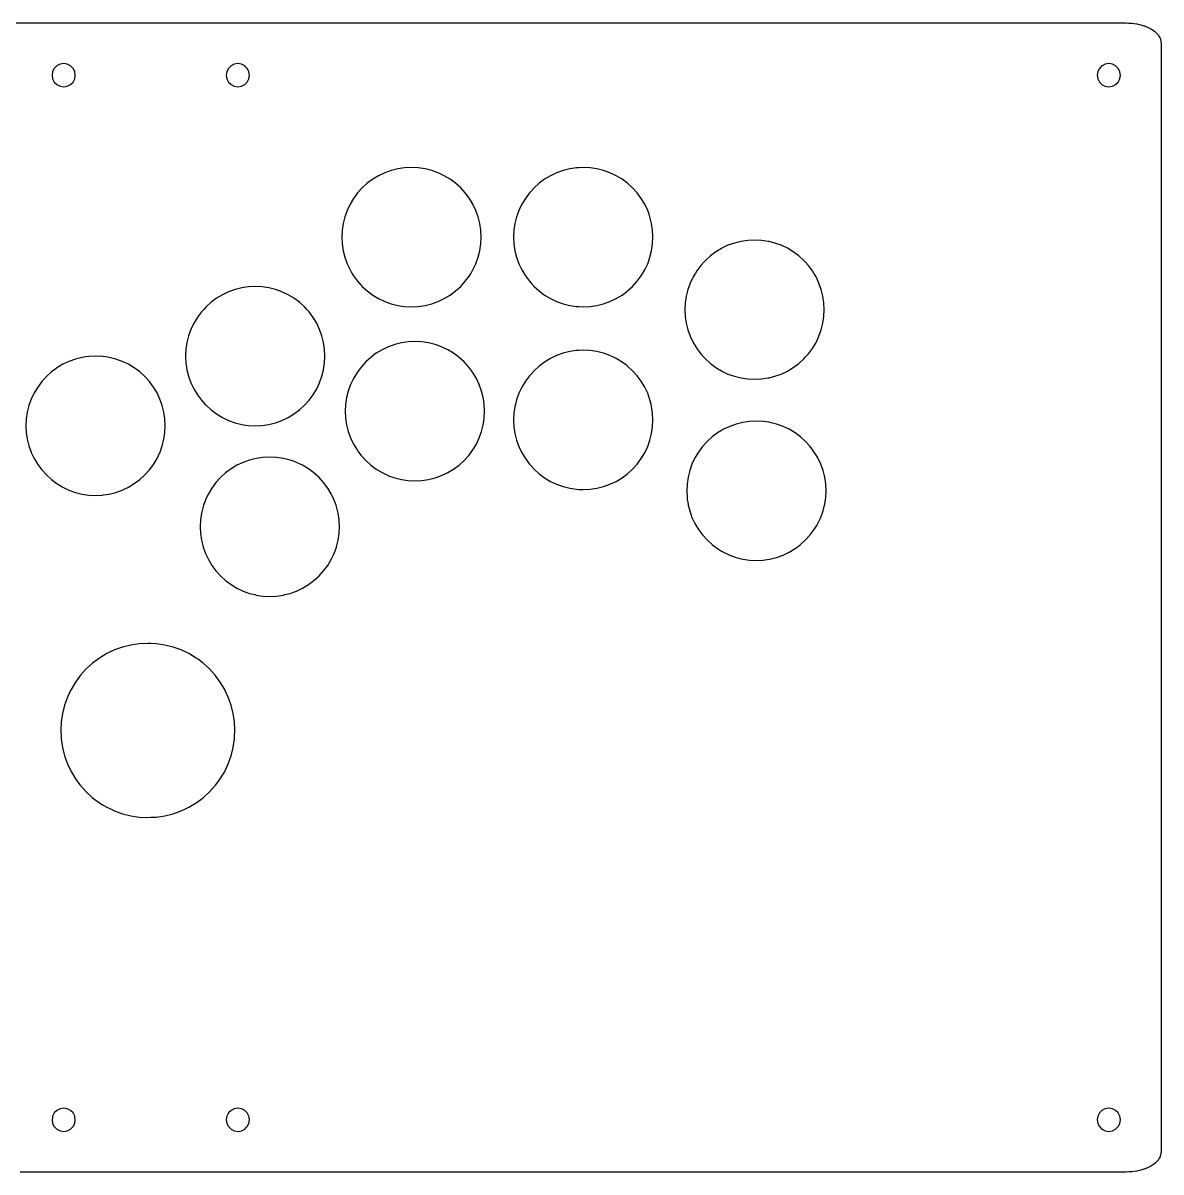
# Model space of a CAD drawing. Extents: x -84 to 264, y 2 to 200.
# Drawn here: x 68.1 to 264.1, y 2.2 to 200.2 of the extents above; entities that cross this region are included whole.
import ezdxf

# ---------------------------------------------------------------- set-up
doc = ezdxf.new("R2010")
doc.units = 0

msp = doc.modelspace()

# ---------------------------------------------------------------- linework, layer by layer
at = {"layer": 'Layer 1'}
for p, q in [((0, 200.202), (131.072, 200.202)), ((131.072, 200.202), (196.608, 200.202)), ((196.608, 200.202), (229.376, 200.202)), ((229.376, 200.202), (245.76, 200.202)), ((245.76, 200.202), (253.952, 200.202)), ((253.952, 200.202), (258.048, 200.202)), ((258.048, 200.202), (258.102, 200.202)), ((258.102, 200.202), (258.56, 200.191)), ((258.56, 200.191), (258.572, 200.191)), ((258.572, 200.191), (259.04, 200.16)), ((259.04, 200.16), (259.072, 200.156)), ((259.072, 200.156), (259.502, 200.108)), ((259.502, 200.108), (259.955, 200.035)), ((259.955, 200.035), (260.096, 200.005)), ((260.096, 200.005), (260.121, 200)), ((260.121, 200), (260.397, 199.942)), ((260.397, 199.942), (260.608, 199.887)), ((260.608, 199.887), (260.825, 199.83)), ((260.825, 199.83), (261.12, 199.736)), ((261.12, 199.736), (261.236, 199.699)), ((261.236, 199.699), (261.627, 199.55)), ((261.627, 199.55), (261.765, 199.488)), ((261.765, 199.488), (261.997, 199.384)), ((261.997, 199.384), (262.144, 199.307)), ((262.144, 199.307), (262.343, 199.202)), ((262.343, 199.202), (262.663, 199.005)), ((262.663, 199.005), (262.703, 198.976)), ((262.703, 198.976), (262.954, 198.795)), ((262.954, 198.795), (263.168, 198.613)), ((263.168, 198.613), (263.216, 198.572)), ((263.216, 198.572), (263.322, 198.464)), ((263.322, 198.464), (263.446, 198.338)), ((263.446, 198.338), (263.643, 198.095)), ((263.643, 198.095), (263.68, 198.038)), ((263.68, 198.038), (263.736, 197.952)), ((263.736, 197.952), (263.806, 197.843)), ((263.806, 197.843), (263.934, 197.585)), ((263.934, 197.585), (263.985, 197.44)), ((263.985, 197.44), (264.026, 197.322)), ((264.026, 197.322), (264.082, 197.056)), ((264.082, 197.056), (264.091, 196.928)), ((264.091, 196.928), (264.1, 196.788)), ((264.1, 196.788), (264.1, 196.416)), ((264.1, 196.416), (264.1, 195.904)), ((264.1, 195.904), (264.1, 194.88)), ((264.1, 194.88), (264.1, 193.856)), ((73.48, 192.377), (73.196, 191.819)), ((73.728, 192.625), (73.48, 192.377)), ((73.923, 192.82), (73.728, 192.625)), ((74.481, 193.104), (73.923, 192.82)), ((75.1, 193.202), (74.481, 193.104)), ((75.719, 193.104), (75.1, 193.202)), ((76.277, 192.82), (75.719, 193.104)), ((76.72, 192.377), (76.277, 192.82)), ((77.004, 191.819), (76.72, 192.377)), ((103.48, 192.377), (103.196, 191.819)), ((103.923, 192.82), (103.48, 192.377)), ((104.481, 193.104), (103.923, 192.82)), ((105.1, 193.202), (104.481, 193.104)), ((105.719, 193.104), (105.1, 193.202)), ((106.277, 192.82), (105.719, 193.104)), ((106.496, 192.601), (106.277, 192.82)), ((106.72, 192.377), (106.496, 192.601)), ((107.004, 191.819), (106.72, 192.377)), ((253.48, 192.377), (253.196, 191.819)), ((253.923, 192.82), (253.48, 192.377)), ((253.952, 192.835), (253.923, 192.82)), ((254.481, 193.104), (253.952, 192.835)), ((255.1, 193.202), (254.481, 193.104)), ((255.719, 193.104), (255.1, 193.202)), ((256.277, 192.82), (255.719, 193.104)), ((256.72, 192.377), (256.277, 192.82)), ((257.004, 191.819), (256.72, 192.377)), ((264.1, 193.856), (264.1, 192.832)), ((264.1, 192.832), (264.1, 191.808)), ((73.1943, 191.808), (73.098, 191.2)), ((73.098, 191.2), (73.196, 190.581)), ((73.196, 191.819), (73.1943, 191.808)), ((73.196, 190.581), (73.48, 190.023)), ((76.72, 190.023), (77.004, 190.581)), ((77.0058, 191.808), (77.004, 191.819)), ((77.004, 190.581), (77.103, 191.2)), ((77.103, 191.2), (77.0058, 191.808)), ((103.194, 191.808), (103.098, 191.2)), ((103.098, 191.2), (103.196, 190.581)), ((103.196, 191.819), (103.194, 191.808)), ((103.196, 190.581), (103.48, 190.023)), ((106.72, 190.023), (107.004, 190.581)), ((107.006, 191.808), (107.004, 191.819)), ((107.004, 190.581), (107.103, 191.2)), ((107.103, 191.2), (107.006, 191.808)), ((253.194, 191.808), (253.098, 191.2)), ((253.098, 191.2), (253.196, 190.581)), ((253.196, 191.819), (253.194, 191.808)), ((253.196, 190.581), (253.48, 190.023)), ((256.72, 190.023), (257.004, 190.581)), ((257.006, 191.808), (257.004, 191.819)), ((257.004, 190.581), (257.103, 191.2)), ((257.103, 191.2), (257.006, 191.808)), ((264.1, 191.808), (264.1, 190.784)), ((264.1, 190.784), (264.1, 189.76)), ((73.48, 190.023), (73.923, 189.58)), ((73.923, 189.58), (74.481, 189.296)), ((74.481, 189.296), (75.1, 189.197)), ((75.1, 189.197), (75.719, 189.296)), ((75.719, 189.296), (76.277, 189.58)), ((76.277, 189.58), (76.72, 190.023)), ((103.48, 190.023), (103.923, 189.58)), ((103.923, 189.58), (104.481, 189.296)), ((104.481, 189.296), (105.1, 189.197)), ((105.1, 189.197), (105.719, 189.296)), ((105.719, 189.296), (106.277, 189.58)), ((106.277, 189.58), (106.72, 190.023)), ((253.48, 190.023), (253.923, 189.58)), ((253.923, 189.58), (253.952, 189.565)), ((253.952, 189.565), (254.481, 189.296)), ((254.481, 189.296), (255.1, 189.197)), ((255.1, 189.197), (255.719, 189.296)), ((255.719, 189.296), (256.277, 189.58)), ((256.277, 189.58), (256.72, 190.023)), ((264.1, 189.76), (264.1, 188.736)), ((264.1, 188.736), (264.1, 187.712)), ((264.1, 187.712), (264.1, 186.688)), ((264.1, 186.688), (264.1, 185.664)), ((264.1, 185.664), (264.1, 184.64)), ((264.1, 184.64), (264.1, 183.616)), ((264.1, 183.616), (264.1, 182.592)), ((264.1, 182.592), (264.1, 181.568)), ((264.1, 181.568), (264.1, 180.544)), ((264.1, 180.544), (264.1, 179.52)), ((264.1, 179.52), (264.1, 178.496)), ((264.1, 178.496), (264.1, 177.472)), ((264.1, 177.472), (264.1, 176.448)), ((264.1, 176.448), (264.1, 175.424)), ((130.409, 174.389), (129.343, 173.885)), ((131.072, 174.626), (130.409, 174.389)), ((131.518, 174.785), (131.072, 174.626)), ((132.66, 175.071), (131.518, 174.785)), ((133.825, 175.244), (132.66, 175.071)), ((135.001, 175.302), (133.825, 175.244)), ((136.177, 175.244), (135.001, 175.302)), ((137.342, 175.071), (136.177, 175.244)), ((138.484, 174.785), (137.342, 175.071)), ((139.264, 174.506), (138.484, 174.785)), ((139.593, 174.389), (139.264, 174.506)), ((140.658, 173.885), (139.593, 174.389)), ((160.009, 174.389), (158.944, 173.885)), ((161.118, 174.785), (160.009, 174.389)), ((162.26, 175.071), (161.118, 174.785)), ((163.425, 175.244), (162.26, 175.071)), ((163.84, 175.264), (163.425, 175.244)), ((164.601, 175.302), (163.84, 175.264)), ((165.777, 175.244), (164.601, 175.302)), ((166.942, 175.071), (165.777, 175.244)), ((168.084, 174.785), (166.942, 175.071)), ((169.194, 174.389), (168.084, 174.785)), ((170.259, 173.885), (169.194, 174.389)), ((264.1, 175.424), (264.1, 174.4)), ((264.1, 174.4), (264.1, 173.376)), ((127.387, 172.578), (126.515, 171.787)), ((128.333, 173.28), (127.387, 172.578)), ((129.343, 173.885), (128.333, 173.28)), ((141.668, 173.28), (140.658, 173.885)), ((142.614, 172.578), (141.668, 173.28)), ((143.486, 171.787), (142.614, 172.578)), ((156.988, 172.578), (156.116, 171.787)), ((157.934, 173.28), (156.988, 172.578)), ((158.944, 173.885), (157.934, 173.28)), ((171.269, 173.28), (170.259, 173.885)), ((172.032, 172.714), (171.269, 173.28)), ((172.215, 172.578), (172.032, 172.714)), ((173.087, 171.787), (172.215, 172.578)), ((264.1, 173.376), (264.1, 172.352)), ((264.1, 172.352), (264.1, 171.328)), ((125.724, 170.915), (125.022, 169.969)), ((126.515, 171.787), (125.724, 170.915)), ((144.277, 170.915), (143.486, 171.787)), ((144.979, 169.969), (144.277, 170.915)), ((155.325, 170.915), (154.623, 169.969)), ((155.648, 171.271), (155.325, 170.915)), ((156.116, 171.787), (155.648, 171.271)), ((173.878, 170.915), (173.087, 171.787)), ((174.58, 169.969), (173.878, 170.915)), ((264.1, 171.328), (264.1, 170.304)), ((264.1, 170.304), (264.1, 169.28)), ((124.417, 168.959), (123.913, 167.894)), ((125.022, 169.969), (124.417, 168.959)), ((145.584, 168.959), (144.979, 169.969)), ((146.088, 167.894), (145.584, 168.959)), ((154.018, 168.959), (153.514, 167.894)), ((154.623, 169.969), (154.018, 168.959)), ((175.185, 168.959), (174.58, 169.969)), ((175.689, 167.894), (175.185, 168.959)), ((264.1, 169.28), (264.1, 168.256)), ((123.517, 166.785), (123.231, 165.643)), ((123.677, 167.232), (123.517, 166.785)), ((123.913, 167.894), (123.677, 167.232)), ((146.324, 167.232), (146.088, 167.894)), ((146.484, 166.785), (146.324, 167.232)), ((146.77, 165.643), (146.484, 166.785)), ((153.118, 166.785), (152.832, 165.643)), ((153.278, 167.232), (153.118, 166.785)), ((153.514, 167.894), (153.278, 167.232)), ((175.925, 167.232), (175.689, 167.894)), ((176.085, 166.785), (175.925, 167.232)), ((176.371, 165.643), (176.085, 166.785)), ((264.1, 168.256), (264.1, 167.232)), ((264.1, 167.232), (264.1, 166.208)), ((123.058, 164.478), (123, 163.302)), ((123.231, 165.643), (123.058, 164.478)), ((146.943, 164.478), (146.77, 165.643)), ((147.001, 163.302), (146.943, 164.478)), ((152.659, 164.478), (152.601, 163.302)), ((152.832, 165.643), (152.659, 164.478)), ((176.544, 164.478), (176.371, 165.643)), ((176.602, 163.302), (176.544, 164.478)), ((264.1, 166.208), (264.1, 165.184)), ((264.1, 165.184), (264.1, 164.16)), ((123, 163.302), (123.058, 162.126)), ((146.943, 162.126), (147.001, 163.302)), ((152.601, 163.302), (152.659, 162.126)), ((176.544, 162.126), (176.602, 163.302)), ((191.761, 162.571), (190.619, 162.285)), ((192.926, 162.744), (191.761, 162.571)), ((194.102, 162.802), (192.926, 162.744)), ((195.278, 162.744), (194.102, 162.802)), ((196.443, 162.571), (195.278, 162.744)), ((196.608, 162.53), (196.443, 162.571)), ((197.585, 162.285), (196.608, 162.53)), ((264.1, 164.16), (264.1, 163.136)), ((264.1, 163.136), (264.1, 162.112)), ((123.058, 162.126), (123.231, 160.961)), ((123.231, 160.961), (123.517, 159.819)), ((146.484, 159.819), (146.77, 160.961)), ((146.77, 160.961), (146.943, 162.126)), ((152.659, 162.126), (152.832, 160.961)), ((152.832, 160.961), (153.118, 159.819)), ((176.085, 159.819), (176.371, 160.961)), ((176.371, 160.961), (176.544, 162.126)), ((187.435, 160.78), (186.489, 160.078)), ((188.416, 161.368), (187.435, 160.78)), ((188.445, 161.385), (188.416, 161.368)), ((189.51, 161.889), (188.445, 161.385)), ((190.619, 162.285), (189.51, 161.889)), ((198.694, 161.889), (197.585, 162.285)), ((199.759, 161.385), (198.694, 161.889)), ((200.769, 160.78), (199.759, 161.385)), ((201.715, 160.078), (200.769, 160.78)), ((264.1, 162.112), (264.1, 161.088)), ((264.1, 161.088), (264.1, 160.064)), ((123.517, 159.819), (123.795, 159.04)), ((123.795, 159.04), (123.913, 158.71)), ((123.913, 158.71), (124.417, 157.645)), ((145.584, 157.645), (146.088, 158.71)), ((146.088, 158.71), (146.206, 159.04)), ((146.206, 159.04), (146.484, 159.819)), ((153.118, 159.819), (153.396, 159.04)), ((153.396, 159.04), (153.514, 158.71)), ((153.514, 158.71), (154.018, 157.645)), ((175.185, 157.645), (175.689, 158.71)), ((175.689, 158.71), (175.807, 159.04)), ((175.807, 159.04), (176.085, 159.819)), ((184.826, 158.415), (184.124, 157.469)), ((185.393, 159.04), (184.826, 158.415)), ((185.617, 159.287), (185.393, 159.04)), ((186.489, 160.078), (185.617, 159.287)), ((202.587, 159.287), (201.715, 160.078)), ((202.811, 159.04), (202.587, 159.287)), ((203.378, 158.415), (202.811, 159.04)), ((204.08, 157.469), (203.378, 158.415)), ((264.1, 160.064), (264.1, 159.04)), ((264.1, 159.04), (264.1, 158.016)), ((124.417, 157.645), (124.743, 157.1)), ((124.743, 157.1), (125.022, 156.635)), ((125.022, 156.635), (125.724, 155.689)), ((144.277, 155.689), (144.979, 156.635)), ((144.979, 156.635), (145.258, 157.1)), ((145.258, 157.1), (145.584, 157.645)), ((154.018, 157.645), (154.344, 157.1)), ((154.344, 157.1), (154.623, 156.635)), ((154.623, 156.635), (155.325, 155.689)), ((173.878, 155.689), (174.58, 156.635)), ((174.58, 156.635), (174.859, 157.1)), ((174.859, 157.1), (175.185, 157.645)), ((183.519, 156.459), (183.015, 155.394)), ((183.903, 157.1), (183.519, 156.459)), ((184.124, 157.469), (183.903, 157.1)), ((204.301, 157.1), (204.08, 157.469)), ((204.685, 156.459), (204.301, 157.1)), ((204.8, 156.216), (204.685, 156.459)), ((264.1, 158.016), (264.1, 157.1)), ((264.1, 157.1), (264.1, 156.992)), ((264.1, 156.992), (264.1, 155.968)), ((105.759, 154.57), (104.617, 154.284)), ((106.496, 154.68), (105.759, 154.57)), ((106.924, 154.744), (106.496, 154.68)), ((108.1, 154.802), (106.924, 154.744)), ((109.276, 154.744), (108.1, 154.802)), ((110.441, 154.57), (109.276, 154.744)), ((111.583, 154.284), (110.441, 154.57)), ((125.724, 155.689), (126.515, 154.817)), ((126.515, 154.817), (127.387, 154.025)), ((142.614, 154.025), (143.486, 154.817)), ((143.486, 154.817), (144.277, 155.689)), ((155.325, 155.689), (155.648, 155.333)), ((155.648, 155.333), (156.116, 154.817)), ((156.116, 154.817), (156.988, 154.025)), ((172.215, 154.025), (173.087, 154.817)), ((173.087, 154.817), (173.878, 155.689)), ((183.015, 155.394), (182.619, 154.284)), ((205.189, 155.394), (204.8, 156.216)), ((205.585, 154.284), (205.189, 155.394)), ((264.1, 155.968), (264.1, 154.944)), ((264.1, 154.944), (264.1, 153.92)), ((101.433, 152.779), (100.487, 152.077)), ((102.443, 153.384), (101.433, 152.779)), ((103.508, 153.888), (102.443, 153.384)), ((104.617, 154.284), (103.508, 153.888)), ((112.692, 153.888), (111.583, 154.284)), ((113.757, 153.384), (112.692, 153.888)), ((114.688, 152.826), (113.757, 153.384)), ((114.767, 152.779), (114.688, 152.826)), ((115.713, 152.077), (114.767, 152.779)), ((127.387, 154.025), (128.333, 153.323)), ((128.333, 153.323), (129.343, 152.718)), ((129.343, 152.718), (130.409, 152.214)), ((139.593, 152.214), (140.658, 152.718)), ((140.658, 152.718), (141.668, 153.323)), ((141.668, 153.323), (142.614, 154.025)), ((156.988, 154.025), (157.934, 153.323)), ((157.934, 153.323), (158.944, 152.718)), ((158.944, 152.718), (160.009, 152.214)), ((169.194, 152.214), (170.259, 152.718)), ((170.259, 152.718), (171.269, 153.323)), ((171.269, 153.323), (172.032, 153.889)), ((172.032, 153.889), (172.215, 154.025)), ((182.333, 153.142), (182.16, 151.977)), ((182.619, 154.284), (182.333, 153.142)), ((205.871, 153.142), (205.585, 154.284)), ((206.044, 151.977), (205.871, 153.142)), ((264.1, 153.92), (264.1, 152.896)), ((264.1, 152.896), (264.1, 151.872)), ((99.2177, 150.848), (98.824, 150.414)), ((99.615, 151.286), (99.2177, 150.848)), ((100.487, 152.077), (99.615, 151.286)), ((116.585, 151.286), (115.713, 152.077)), ((116.982, 150.848), (116.585, 151.286)), ((117.376, 150.414), (116.982, 150.848)), ((130.409, 152.214), (131.072, 151.977)), ((131.072, 151.977), (131.518, 151.818)), ((131.518, 151.818), (132.66, 151.532)), ((132.66, 151.532), (133.825, 151.359)), ((133.825, 151.359), (135.001, 151.301)), ((135.001, 151.301), (136.177, 151.359)), ((136.177, 151.359), (137.342, 151.532)), ((137.342, 151.532), (138.484, 151.818)), ((138.484, 151.818), (139.264, 152.097)), ((139.264, 152.097), (139.593, 152.214)), ((160.009, 152.214), (161.118, 151.818)), ((161.118, 151.818), (162.26, 151.532)), ((162.26, 151.532), (163.425, 151.359)), ((163.425, 151.359), (163.84, 151.339)), ((163.84, 151.339), (164.601, 151.301)), ((164.601, 151.301), (165.777, 151.359)), ((165.777, 151.359), (166.942, 151.532)), ((166.942, 151.532), (168.084, 151.818)), ((168.084, 151.818), (169.194, 152.214)), ((182.104, 150.848), (182.102, 150.801)), ((182.102, 150.801), (182.16, 149.625)), ((182.16, 151.977), (182.104, 150.848)), ((206.1, 150.848), (206.044, 151.977)), ((206.044, 149.625), (206.102, 150.801)), ((206.102, 150.801), (206.1, 150.848)), ((264.1, 151.872), (264.1, 150.848)), ((264.1, 150.848), (264.1, 149.824)), ((98.122, 149.468), (97.517, 148.458)), ((98.304, 149.713), (98.122, 149.468)), ((98.824, 150.414), (98.304, 149.713)), ((118.078, 149.468), (117.376, 150.414)), ((118.683, 148.458), (118.078, 149.468)), ((182.16, 149.625), (182.333, 148.46)), ((205.871, 148.46), (206.044, 149.625)), ((264.1, 149.824), (264.1, 148.8)), ((264.1, 148.8), (264.1, 147.776)), ((97.013, 147.393), (96.617, 146.284)), ((97.517, 148.458), (97.013, 147.393)), ((119.187, 147.393), (118.683, 148.458)), ((119.583, 146.284), (119.187, 147.393)), ((182.333, 148.46), (182.619, 147.318)), ((182.619, 147.318), (183.015, 146.209)), ((205.189, 146.209), (205.585, 147.318)), ((205.585, 147.318), (205.871, 148.46)), ((264.1, 147.776), (264.1, 146.752)), ((264.1, 146.752), (264.1, 145.728)), ((96.331, 145.142), (96.158, 143.977)), ((96.617, 146.284), (96.331, 145.142)), ((119.869, 145.142), (119.583, 146.284)), ((120.042, 143.977), (119.869, 145.142)), ((132.118, 144.784), (131.072, 144.41)), ((133.26, 145.07), (132.118, 144.784)), ((134.425, 145.243), (133.26, 145.07)), ((135.601, 145.301), (134.425, 145.243)), ((136.777, 145.243), (135.601, 145.301)), ((137.942, 145.07), (136.777, 145.243)), ((139.084, 144.784), (137.942, 145.07)), ((139.264, 144.72), (139.084, 144.784)), ((140.193, 144.388), (139.264, 144.72)), ((183.015, 146.209), (183.519, 145.144)), ((183.519, 145.144), (184.124, 144.134)), ((204.08, 144.134), (204.685, 145.144)), ((204.685, 145.144), (204.8, 145.387)), ((204.8, 145.387), (205.189, 146.209)), ((264.1, 145.728), (264.1, 144.704)), ((264.1, 144.704), (264.1, 143.68)), ((78.258, 142.57), (77.116, 142.284)), ((78.8371, 142.656), (78.258, 142.57)), ((79.423, 142.743), (78.8371, 142.656)), ((80.599, 142.801), (79.423, 142.743)), ((81.775, 142.743), (80.599, 142.801)), ((81.92, 142.721), (81.775, 142.743)), ((82.3609, 142.656), (81.92, 142.721)), ((82.94, 142.57), (82.3609, 142.656)), ((84.082, 142.284), (82.94, 142.57)), ((96.158, 143.977), (96.1, 142.801)), ((96.1, 142.801), (96.1072, 142.656)), ((96.1072, 142.656), (96.158, 141.625)), ((120.1, 142.801), (120.042, 143.977)), ((120.042, 141.625), (120.093, 142.656)), ((120.093, 142.656), (120.1, 142.801)), ((127.987, 142.577), (127.115, 141.786)), ((128.093, 142.656), (127.987, 142.577)), ((128.933, 143.279), (128.093, 142.656)), ((129.944, 143.884), (128.933, 143.279)), ((131.009, 144.388), (129.944, 143.884)), ((131.072, 144.41), (131.009, 144.388)), ((141.258, 143.884), (140.193, 144.388)), ((142.268, 143.279), (141.258, 143.884)), ((143.108, 142.656), (142.268, 143.279)), ((143.214, 142.577), (143.108, 142.656)), ((144.086, 141.786), (143.214, 142.577)), ((159.519, 142.656), (158.944, 142.384)), ((160.009, 142.888), (159.519, 142.656)), ((161.118, 143.284), (160.009, 142.888)), ((162.26, 143.57), (161.118, 143.284)), ((163.425, 143.743), (162.26, 143.57)), ((163.84, 143.763), (163.425, 143.743)), ((164.601, 143.801), (163.84, 143.763)), ((165.777, 143.743), (164.601, 143.801)), ((166.942, 143.57), (165.777, 143.743)), ((168.084, 143.284), (166.942, 143.57)), ((169.194, 142.888), (168.084, 143.284)), ((169.684, 142.656), (169.194, 142.888)), ((170.259, 142.384), (169.684, 142.656)), ((184.124, 144.134), (184.826, 143.188)), ((184.826, 143.188), (185.309, 142.656)), ((185.309, 142.656), (185.617, 142.316)), ((202.587, 142.316), (202.895, 142.656)), ((202.895, 142.656), (203.378, 143.188)), ((203.378, 143.188), (204.08, 144.134)), ((264.1, 143.68), (264.1, 142.656)), ((264.1, 142.656), (264.1, 141.632)), ((73.728, 140.628), (72.986, 140.077)), ((73.932, 140.779), (73.728, 140.628)), ((74.942, 141.384), (73.932, 140.779)), ((76.007, 141.888), (74.942, 141.384)), ((77.116, 142.284), (76.007, 141.888)), ((85.191, 141.888), (84.082, 142.284)), ((86.256, 141.384), (85.191, 141.888)), ((87.266, 140.779), (86.256, 141.384)), ((88.212, 140.077), (87.266, 140.779)), ((96.158, 141.625), (96.331, 140.46)), ((119.869, 140.46), (120.042, 141.625)), ((126.324, 140.914), (125.622, 139.968)), ((127.115, 141.786), (126.324, 140.914)), ((144.877, 140.914), (144.086, 141.786)), ((145.579, 139.968), (144.877, 140.914)), ((156.988, 141.077), (156.116, 140.286)), ((157.934, 141.779), (156.988, 141.077)), ((158.944, 142.384), (157.934, 141.779)), ((171.269, 141.779), (170.259, 142.384)), ((172.032, 141.213), (171.269, 141.779)), ((172.215, 141.077), (172.032, 141.213)), ((173.087, 140.286), (172.215, 141.077)), ((185.617, 142.316), (186.489, 141.525)), ((186.489, 141.525), (187.435, 140.823)), ((187.435, 140.823), (188.416, 140.235)), ((199.759, 140.218), (200.769, 140.823)), ((200.769, 140.823), (201.715, 141.525)), ((201.715, 141.525), (202.587, 142.316)), ((264.1, 141.632), (264.1, 140.608)), ((264.1, 140.608), (264.1, 139.584)), ((72.114, 139.286), (71.323, 138.414)), ((72.986, 140.077), (72.114, 139.286)), ((89.084, 139.286), (88.212, 140.077)), ((89.876, 138.414), (89.084, 139.286)), ((96.331, 140.46), (96.617, 139.318)), ((96.617, 139.318), (97.013, 138.209)), ((119.187, 138.209), (119.583, 139.318)), ((119.583, 139.318), (119.869, 140.46)), ((125.017, 138.958), (124.513, 137.893)), ((125.622, 139.968), (125.017, 138.958)), ((146.184, 138.958), (145.579, 139.968)), ((146.688, 137.893), (146.184, 138.958)), ((155.325, 139.414), (154.623, 138.468)), ((155.648, 139.77), (155.325, 139.414)), ((156.116, 140.286), (155.648, 139.77)), ((173.878, 139.414), (173.087, 140.286)), ((174.58, 138.468), (173.878, 139.414)), ((188.416, 140.235), (188.445, 140.218)), ((188.445, 140.218), (189.51, 139.714)), ((189.51, 139.714), (190.619, 139.318)), ((190.619, 139.318), (191.761, 139.032)), ((191.761, 139.032), (192.926, 138.859)), ((192.926, 138.859), (194.102, 138.801)), ((194.102, 138.801), (195.278, 138.859)), ((195.278, 138.859), (196.443, 139.032)), ((196.443, 139.032), (196.608, 139.073)), ((196.608, 139.073), (197.585, 139.318)), ((197.585, 139.318), (198.694, 139.714)), ((198.694, 139.714), (199.759, 140.218)), ((264.1, 139.584), (264.1, 138.56)), ((70.621, 137.468), (70.016, 136.458)), ((71.323, 138.414), (70.621, 137.468)), ((90.112, 138.096), (89.876, 138.414)), ((90.578, 137.468), (90.112, 138.096)), ((91.183, 136.458), (90.578, 137.468)), ((97.013, 138.209), (97.517, 137.144)), ((97.517, 137.144), (98.122, 136.134)), ((118.078, 136.134), (118.683, 137.144)), ((118.683, 137.144), (119.187, 138.209)), ((124.117, 136.784), (123.831, 135.642)), ((124.513, 137.893), (124.117, 136.784)), ((147.084, 136.784), (146.688, 137.893)), ((147.37, 135.642), (147.084, 136.784)), ((154.018, 137.458), (153.514, 136.393)), ((154.623, 138.468), (154.018, 137.458)), ((175.185, 137.458), (174.58, 138.468)), ((175.689, 136.393), (175.185, 137.458)), ((264.1, 138.56), (264.1, 137.536)), ((264.1, 137.536), (264.1, 136.512)), ((69.512, 135.393), (69.1803, 134.464)), ((70.016, 136.458), (69.512, 135.393)), ((91.687, 135.393), (91.183, 136.458)), ((92.0187, 134.464), (91.687, 135.393)), ((98.122, 136.134), (98.304, 135.889)), ((98.304, 135.889), (98.824, 135.188)), ((98.824, 135.188), (99.4808, 134.464)), ((116.719, 134.464), (117.376, 135.188)), ((117.376, 135.188), (118.078, 136.134)), ((123.831, 135.642), (123.658, 134.477)), ((147.456, 135.063), (147.37, 135.642)), ((147.543, 134.477), (147.456, 135.063)), ((153.118, 135.284), (152.913, 134.464)), ((153.514, 136.393), (153.118, 135.284)), ((176.085, 135.284), (175.689, 136.393)), ((176.29, 134.464), (176.085, 135.284)), ((264.1, 136.512), (264.1, 135.488)), ((264.1, 135.488), (264.1, 134.464)), ((68.83, 133.142), (68.657, 131.977)), ((69.116, 134.284), (68.83, 133.142)), ((69.1803, 134.464), (69.116, 134.284)), ((92.083, 134.284), (92.0187, 134.464)), ((92.369, 133.142), (92.083, 134.284)), ((92.542, 131.977), (92.369, 133.142)), ((99.4808, 134.464), (99.615, 134.316)), ((99.615, 134.316), (100.487, 133.525)), ((100.487, 133.525), (101.433, 132.823)), ((101.433, 132.823), (102.443, 132.218)), ((113.757, 132.218), (114.688, 132.776)), ((114.688, 132.776), (114.767, 132.823)), ((114.767, 132.823), (115.713, 133.525)), ((115.713, 133.525), (116.585, 134.316)), ((116.585, 134.316), (116.719, 134.464)), ((123.657, 134.464), (123.6, 133.301)), ((123.6, 133.301), (123.658, 132.125)), ((123.658, 134.477), (123.657, 134.464)), ((147.544, 134.464), (147.543, 134.477)), ((147.543, 132.125), (147.601, 133.301)), ((147.601, 133.301), (147.544, 134.464)), ((152.659, 132.977), (152.601, 131.801)), ((152.832, 134.142), (152.659, 132.977)), ((152.913, 134.464), (152.832, 134.142)), ((176.371, 134.142), (176.29, 134.464)), ((176.544, 132.977), (176.371, 134.142)), ((176.602, 131.801), (176.544, 132.977)), ((264.1, 134.464), (264.1, 133.44)), ((264.1, 133.44), (264.1, 132.416)), ((68.657, 131.977), (68.599, 130.8)), ((68.599, 130.8), (68.657, 129.624)), ((92.6, 130.8), (92.542, 131.977)), ((92.542, 129.624), (92.6, 130.8)), ((102.443, 132.218), (103.508, 131.714)), ((103.508, 131.714), (104.617, 131.318)), ((104.617, 131.318), (105.759, 131.031)), ((105.759, 131.031), (106.496, 130.922)), ((106.496, 130.922), (106.924, 130.858)), ((106.924, 130.858), (108.1, 130.8)), ((108.1, 130.8), (109.276, 130.858)), ((109.276, 130.858), (110.441, 131.031)), ((110.441, 131.031), (111.583, 131.318)), ((111.583, 131.318), (112.692, 131.714)), ((112.692, 131.714), (113.757, 132.218)), ((123.658, 132.125), (123.831, 130.959)), ((123.831, 130.959), (124.117, 129.817)), ((147.084, 129.817), (147.37, 130.959)), ((147.37, 130.959), (147.456, 131.539)), ((147.456, 131.539), (147.543, 132.125)), ((152.601, 131.801), (152.659, 130.624)), ((176.544, 130.624), (176.602, 131.801)), ((189.81, 130.687), (188.745, 130.183)), ((190.919, 131.083), (189.81, 130.687)), ((192.061, 131.37), (190.919, 131.083)), ((193.226, 131.543), (192.061, 131.37)), ((194.402, 131.601), (193.226, 131.543)), ((195.578, 131.543), (194.402, 131.601)), ((196.608, 131.39), (195.578, 131.543)), ((196.743, 131.37), (196.608, 131.39)), ((197.885, 131.083), (196.743, 131.37)), ((198.994, 130.687), (197.885, 131.083)), ((200.059, 130.183), (198.994, 130.687)), ((264.1, 132.416), (264.1, 131.392)), ((264.1, 131.392), (264.1, 130.368)), ((68.657, 129.624), (68.83, 128.459)), ((92.369, 128.459), (92.542, 129.624)), ((124.117, 129.817), (124.513, 128.708)), ((124.513, 128.708), (125.017, 127.643)), ((146.184, 127.643), (146.688, 128.708)), ((146.688, 128.708), (147.084, 129.817)), ((152.659, 130.624), (152.832, 129.459)), ((152.832, 129.459), (153.118, 128.317)), ((176.085, 128.317), (176.371, 129.459)), ((176.371, 129.459), (176.544, 130.624)), ((186.789, 128.876), (185.917, 128.085)), ((187.735, 129.578), (186.789, 128.876)), ((188.416, 129.986), (187.735, 129.578)), ((188.745, 130.183), (188.416, 129.986)), ((201.069, 129.578), (200.059, 130.183)), ((202.015, 128.876), (201.069, 129.578)), ((202.887, 128.085), (202.015, 128.876)), ((264.1, 130.368), (264.1, 129.344)), ((264.1, 129.344), (264.1, 128.32)), ((68.83, 128.459), (69.116, 127.317)), ((69.116, 127.317), (69.4891, 126.272)), ((91.7099, 126.272), (92.083, 127.317)), ((92.083, 127.317), (92.369, 128.459)), ((125.017, 127.643), (125.622, 126.633)), ((145.579, 126.633), (146.184, 127.643)), ((153.118, 128.317), (153.514, 127.208)), ((153.514, 127.208), (153.957, 126.272)), ((175.246, 126.272), (175.689, 127.208)), ((175.689, 127.208), (176.085, 128.317)), ((185.126, 127.213), (184.428, 126.272)), ((185.917, 128.085), (185.126, 127.213)), ((203.678, 127.213), (202.887, 128.085)), ((204.376, 126.272), (203.678, 127.213)), ((264.1, 128.32), (264.1, 127.296)), ((264.1, 127.296), (264.1, 126.272)), ((69.4891, 126.272), (69.512, 126.208)), ((69.512, 126.208), (70.016, 125.143)), ((70.016, 125.143), (70.621, 124.133)), ((90.578, 124.133), (91.183, 125.143)), ((91.183, 125.143), (91.687, 126.208)), ((91.687, 126.208), (91.7099, 126.272)), ((107.117, 124.883), (106.496, 124.661)), ((108.259, 125.169), (107.117, 124.883)), ((109.424, 125.342), (108.259, 125.169)), ((110.6, 125.4), (109.424, 125.342)), ((111.776, 125.342), (110.6, 125.4)), ((112.941, 125.169), (111.776, 125.342)), ((114.083, 124.883), (112.941, 125.169)), ((114.688, 124.667), (114.083, 124.883)), ((125.622, 126.633), (125.89, 126.272)), ((125.89, 126.272), (126.324, 125.687)), ((126.324, 125.687), (127.115, 124.815)), ((127.115, 124.815), (127.987, 124.024)), ((143.214, 124.024), (144.086, 124.815)), ((144.086, 124.815), (144.877, 125.687)), ((144.877, 125.687), (145.311, 126.272)), ((145.311, 126.272), (145.579, 126.633)), ((153.957, 126.272), (154.018, 126.143)), ((154.018, 126.143), (154.623, 125.133)), ((154.623, 125.133), (155.325, 124.187)), ((173.878, 124.187), (174.58, 125.133)), ((174.58, 125.133), (175.185, 126.143)), ((175.185, 126.143), (175.246, 126.272)), ((183.819, 125.257), (183.315, 124.192)), ((184.424, 126.267), (183.819, 125.257)), ((184.428, 126.272), (184.424, 126.267)), ((204.38, 126.267), (204.376, 126.272)), ((204.8, 125.566), (204.38, 126.267)), ((204.985, 125.257), (204.8, 125.566)), ((205.489, 124.192), (204.985, 125.257)), ((264.1, 126.272), (264.1, 125.248)), ((264.1, 125.248), (264.1, 124.224)), ((70.621, 124.133), (71.323, 123.187)), ((71.323, 123.187), (72.114, 122.315)), ((89.084, 122.315), (89.876, 123.187)), ((89.876, 123.187), (90.112, 123.505)), ((90.112, 123.505), (90.578, 124.133)), ((103.933, 123.378), (102.987, 122.676)), ((104.943, 123.983), (103.933, 123.378)), ((106.008, 124.487), (104.943, 123.983)), ((106.496, 124.661), (106.008, 124.487)), ((115.192, 124.487), (114.688, 124.667)), ((116.257, 123.983), (115.192, 124.487)), ((117.267, 123.378), (116.257, 123.983)), ((118.213, 122.676), (117.267, 123.378)), ((127.987, 124.024), (128.933, 123.322)), ((128.933, 123.322), (129.944, 122.717)), ((141.258, 122.717), (142.268, 123.322)), ((142.268, 123.322), (143.214, 124.024)), ((155.325, 124.187), (155.648, 123.831)), ((155.648, 123.831), (156.116, 123.315)), ((156.116, 123.315), (156.988, 122.524)), ((172.215, 122.524), (173.087, 123.315)), ((173.087, 123.315), (173.878, 124.187)), ((182.919, 123.083), (182.633, 121.941)), ((183.315, 124.192), (182.919, 123.083)), ((205.885, 123.083), (205.489, 124.192)), ((206.171, 121.941), (205.885, 123.083)), ((264.1, 124.224), (264.1, 123.2)), ((264.1, 123.2), (264.1, 122.176)), ((72.114, 122.315), (72.986, 121.524)), ((72.986, 121.524), (73.728, 120.973)), ((73.728, 120.973), (73.932, 120.822)), ((73.932, 120.822), (74.942, 120.217)), ((86.256, 120.217), (87.266, 120.822)), ((87.266, 120.822), (88.212, 121.524)), ((88.212, 121.524), (89.084, 122.315)), ((101.324, 121.013), (100.622, 120.067)), ((102.115, 121.885), (101.324, 121.013)), ((102.987, 122.676), (102.115, 121.885)), ((119.085, 121.885), (118.213, 122.676)), ((119.876, 121.013), (119.085, 121.885)), ((120.578, 120.067), (119.876, 121.013)), ((129.944, 122.717), (131.009, 122.213)), ((131.009, 122.213), (131.072, 122.191)), ((131.072, 122.191), (132.118, 121.817)), ((132.118, 121.817), (133.26, 121.531)), ((133.26, 121.531), (134.425, 121.358)), ((134.425, 121.358), (135.601, 121.3)), ((135.601, 121.3), (136.777, 121.358)), ((136.777, 121.358), (137.942, 121.531)), ((137.942, 121.531), (139.084, 121.817)), ((139.084, 121.817), (139.264, 121.881)), ((139.264, 121.881), (140.193, 122.213)), ((140.193, 122.213), (141.258, 122.717)), ((156.988, 122.524), (157.934, 121.822)), ((157.934, 121.822), (158.944, 121.217)), ((158.944, 121.217), (160.009, 120.713)), ((169.194, 120.713), (170.259, 121.217)), ((170.259, 121.217), (171.269, 121.822)), ((171.269, 121.822), (172.032, 122.388)), ((172.032, 122.388), (172.215, 122.524)), ((182.633, 121.941), (182.46, 120.776)), ((206.344, 120.776), (206.171, 121.941)), ((264.1, 122.176), (264.1, 121.152)), ((264.1, 121.152), (264.1, 120.128)), ((74.942, 120.217), (76.007, 119.713)), ((76.007, 119.713), (77.116, 119.317)), ((77.116, 119.317), (78.258, 119.031)), ((78.258, 119.031), (79.423, 118.858)), ((79.423, 118.858), (80.599, 118.8)), ((80.599, 118.8), (81.775, 118.858)), ((81.775, 118.858), (81.92, 118.88)), ((81.92, 118.88), (82.94, 119.031)), ((82.94, 119.031), (84.082, 119.317)), ((84.082, 119.317), (85.191, 119.713)), ((85.191, 119.713), (86.256, 120.217)), ((100.017, 119.057), (99.5546, 118.08)), ((100.622, 120.067), (100.017, 119.057)), ((121.183, 119.057), (120.578, 120.067)), ((121.645, 118.08), (121.183, 119.057)), ((160.009, 120.713), (161.118, 120.317)), ((161.118, 120.317), (162.26, 120.031)), ((162.26, 120.031), (163.425, 119.858)), ((163.425, 119.858), (163.84, 119.838)), ((163.84, 119.838), (164.601, 119.8)), ((164.601, 119.8), (165.777, 119.858)), ((165.777, 119.858), (166.942, 120.031)), ((166.942, 120.031), (168.084, 120.317)), ((168.084, 120.317), (169.194, 120.713)), ((182.46, 120.776), (182.402, 119.6)), ((182.402, 119.6), (182.46, 118.424)), ((206.402, 119.6), (206.344, 120.776)), ((206.344, 118.424), (206.402, 119.6)), ((264.1, 120.128), (264.1, 119.104)), ((264.1, 119.104), (264.1, 118.08)), ((99.117, 116.883), (98.831, 115.741)), ((99.1945, 117.1), (99.117, 116.883)), ((99.513, 117.992), (99.1945, 117.1)), ((99.5546, 118.08), (99.513, 117.992)), ((121.687, 117.992), (121.645, 118.08)), ((122.006, 117.1), (121.687, 117.992)), ((122.083, 116.883), (122.006, 117.1)), ((122.369, 115.741), (122.083, 116.883)), ((182.46, 118.424), (182.511, 118.08)), ((182.511, 118.08), (182.633, 117.259)), ((182.633, 117.259), (182.673, 117.1)), ((182.673, 117.1), (182.919, 116.117)), ((205.885, 116.117), (206.131, 117.1)), ((206.131, 117.1), (206.171, 117.259)), ((206.171, 117.259), (206.293, 118.08)), ((206.293, 118.08), (206.344, 118.424)), ((264.1, 118.08), (264.1, 117.1)), ((264.1, 117.1), (264.1, 117.056)), ((264.1, 117.056), (264.1, 116.032)), ((98.831, 115.741), (98.658, 114.576)), ((122.542, 114.576), (122.369, 115.741)), ((182.919, 116.117), (183.315, 115.008)), ((183.315, 115.008), (183.819, 113.943)), ((204.985, 113.943), (205.489, 115.008)), ((205.489, 115.008), (205.885, 116.117)), ((264.1, 116.032), (264.1, 115.008)), ((264.1, 115.008), (264.1, 113.984)), ((98.658, 114.576), (98.6, 113.4)), ((98.6, 113.4), (98.658, 112.224)), ((122.6, 113.4), (122.542, 114.576)), ((122.542, 112.224), (122.6, 113.4)), ((183.819, 113.943), (184.424, 112.933)), ((184.424, 112.933), (185.126, 111.987)), ((203.678, 111.987), (204.38, 112.933)), ((204.38, 112.933), (204.8, 113.634)), ((204.8, 113.634), (204.985, 113.943)), ((264.1, 113.984), (264.1, 112.96)), ((264.1, 112.96), (264.1, 111.936)), ((98.658, 112.224), (98.831, 111.059)), ((98.831, 111.059), (99.117, 109.917)), ((122.083, 109.917), (122.369, 111.059)), ((122.369, 111.059), (122.542, 112.224)), ((185.126, 111.987), (185.917, 111.115)), ((185.917, 111.115), (186.789, 110.324)), ((202.015, 110.324), (202.887, 111.115)), ((202.887, 111.115), (203.678, 111.987)), ((264.1, 111.936), (264.1, 110.912)), ((264.1, 110.912), (264.1, 109.888)), ((99.117, 109.917), (99.1274, 109.888)), ((99.1274, 109.888), (99.513, 108.808)), ((121.687, 108.808), (122.073, 109.888)), ((122.073, 109.888), (122.083, 109.917)), ((186.789, 110.324), (187.377, 109.888)), ((187.377, 109.888), (187.735, 109.622)), ((187.735, 109.622), (188.416, 109.214)), ((188.416, 109.214), (188.745, 109.017)), ((188.745, 109.017), (189.81, 108.513)), ((198.994, 108.513), (200.059, 109.017)), ((200.059, 109.017), (201.069, 109.622)), ((201.069, 109.622), (201.427, 109.888)), ((201.427, 109.888), (202.015, 110.324)), ((264.1, 109.888), (264.1, 108.864)), ((99.513, 108.808), (100.017, 107.743)), ((100.017, 107.743), (100.622, 106.732)), ((120.578, 106.732), (121.183, 107.743)), ((121.183, 107.743), (121.687, 108.808)), ((189.81, 108.513), (190.919, 108.117)), ((190.919, 108.117), (192.061, 107.831)), ((192.061, 107.831), (193.226, 107.658)), ((193.226, 107.658), (194.402, 107.599)), ((194.402, 107.599), (195.578, 107.658)), ((195.578, 107.658), (196.608, 107.811)), ((196.608, 107.811), (196.743, 107.831)), ((196.743, 107.831), (197.885, 108.117)), ((197.885, 108.117), (198.994, 108.513)), ((264.1, 108.864), (264.1, 107.84)), ((264.1, 107.84), (264.1, 106.816)), ((100.622, 106.732), (101.324, 105.786)), ((101.324, 105.786), (102.115, 104.914)), ((119.085, 104.914), (119.876, 105.786)), ((119.876, 105.786), (120.578, 106.732)), ((264.1, 106.816), (264.1, 105.792)), ((264.1, 105.792), (264.1, 104.768)), ((102.115, 104.914), (102.987, 104.123)), ((102.987, 104.123), (103.933, 103.421)), ((103.933, 103.421), (104.943, 102.816)), ((116.257, 102.816), (117.267, 103.421)), ((117.267, 103.421), (118.213, 104.123)), ((118.213, 104.123), (119.085, 104.914)), ((264.1, 104.768), (264.1, 103.744)), ((264.1, 103.744), (264.1, 102.72)), ((104.943, 102.816), (106.008, 102.312)), ((106.008, 102.312), (106.496, 102.138)), ((106.496, 102.138), (107.117, 101.916)), ((107.117, 101.916), (107.995, 101.696)), ((107.995, 101.696), (108.259, 101.63)), ((108.259, 101.63), (109.424, 101.457)), ((109.424, 101.457), (110.6, 101.399)), ((110.6, 101.399), (111.776, 101.457)), ((111.776, 101.457), (112.941, 101.63)), ((112.941, 101.63), (113.205, 101.696)), ((113.205, 101.696), (114.083, 101.916)), ((114.083, 101.916), (114.688, 102.132)), ((114.688, 102.132), (115.192, 102.312)), ((115.192, 102.312), (116.257, 102.816)), ((264.1, 102.72), (264.1, 101.696)), ((264.1, 101.696), (264.1, 100.672)), ((264.1, 100.672), (264.1, 99.648)), ((264.1, 99.648), (264.1, 98.624)), ((264.1, 98.624), (264.1, 97.6)), ((264.1, 97.6), (264.1, 96.576)), ((264.1, 96.576), (264.1, 95.552)), ((264.1, 95.552), (264.1, 94.528)), ((88.129, 93.227), (86.673, 93.011)), ((89.6, 93.299), (88.129, 93.227)), ((90.112, 93.2739), (89.6, 93.299)), ((91.07, 93.227), (90.112, 93.2739)), ((92.526, 93.011), (91.07, 93.227)), ((264.1, 94.528), (264.1, 93.504)), ((264.1, 93.504), (264.1, 92.48)), ((81.92, 91.1636), (81.265, 90.771)), ((82.528, 91.528), (81.92, 91.1636)), ((83.859, 92.157), (82.528, 91.528)), ((85.245, 92.653), (83.859, 92.157)), ((86.673, 93.011), (85.245, 92.653)), ((93.954, 92.653), (92.526, 93.011)), ((95.34, 92.157), (93.954, 92.653)), ((96.671, 91.528), (95.34, 92.157)), ((97.934, 90.771), (96.671, 91.528)), ((264.1, 92.48), (264.1, 91.456)), ((264.1, 91.456), (264.1, 90.432)), ((79.5463, 89.408), (78.992, 88.906)), ((80.083, 89.894), (79.5463, 89.408)), ((81.265, 90.771), (80.083, 89.894)), ((98.304, 90.4965), (97.934, 90.771)), ((99.116, 89.894), (98.304, 90.4965)), ((99.6527, 89.408), (99.116, 89.894)), ((100.207, 88.906), (99.6527, 89.408)), ((264.1, 90.432), (264.1, 89.408)), ((264.1, 89.408), (264.1, 88.384)), ((78.004, 87.815), (77.127, 86.633)), ((78.992, 88.906), (78.004, 87.815)), ((101.195, 87.815), (100.207, 88.906)), ((102.072, 86.633), (101.195, 87.815)), ((264.1, 88.384), (264.1, 87.36)), ((264.1, 87.36), (264.1, 86.336)), ((76.3426, 85.312), (75.741, 84.039)), ((76.37, 85.37), (76.3426, 85.312)), ((77.127, 86.633), (76.37, 85.37)), ((102.829, 85.37), (102.072, 86.633)), ((102.856, 85.312), (102.829, 85.37)), ((103.458, 84.039), (102.856, 85.312)), ((264.1, 86.336), (264.1, 85.312)), ((264.1, 85.312), (264.1, 84.288)), ((75.741, 84.039), (75.245, 82.652)), ((103.954, 82.652), (103.458, 84.039)), ((264.1, 84.288), (264.1, 83.264)), ((264.1, 83.264), (264.1, 82.24)), ((74.887, 81.224), (74.671, 79.768)), ((75.245, 82.652), (74.887, 81.224)), ((104.312, 81.224), (103.954, 82.652)), ((104.528, 79.768), (104.312, 81.224)), ((264.1, 82.24), (264.1, 81.216)), ((264.1, 81.216), (264.1, 80.192)), ((74.671, 79.768), (74.599, 78.298)), ((104.6, 78.298), (104.528, 79.768)), ((264.1, 80.192), (264.1, 79.168)), ((74.599, 78.298), (74.6567, 77.12)), ((104.542, 77.12), (104.6, 78.298)), ((264.1, 79.168), (264.1, 78.144)), ((264.1, 78.144), (264.1, 77.12)), ((74.6567, 77.12), (74.671, 76.828)), ((74.671, 76.828), (74.887, 75.372)), ((74.887, 75.372), (75.245, 73.944)), ((103.954, 73.944), (104.312, 75.372)), ((104.312, 75.372), (104.528, 76.828)), ((104.528, 76.828), (104.542, 77.12)), ((264.1, 77.12), (264.1, 76.096)), ((264.1, 76.096), (264.1, 75.072)), ((75.245, 73.944), (75.741, 72.558)), ((103.625, 73.024), (103.954, 73.944)), ((264.1, 75.072), (264.1, 74.048)), ((264.1, 74.048), (264.1, 73.024)), ((75.741, 72.558), (76.37, 71.227)), ((102.829, 71.227), (103.458, 72.558)), ((103.458, 72.558), (103.625, 73.024)), ((264.1, 73.024), (264.1, 72)), ((264.1, 72), (264.1, 70.976)), ((76.37, 71.227), (77.127, 69.964)), ((77.127, 69.964), (77.8957, 68.928)), ((101.303, 68.928), (102.072, 69.964)), ((102.072, 69.964), (102.829, 71.227)), ((264.1, 70.976), (264.1, 69.952)), ((264.1, 69.952), (264.1, 68.928)), ((77.8957, 68.928), (78.004, 68.782)), ((78.004, 68.782), (78.992, 67.691)), ((78.992, 67.691), (80.083, 66.703)), ((99.116, 66.703), (100.207, 67.691)), ((100.207, 67.691), (101.195, 68.782)), ((101.195, 68.782), (101.303, 68.928)), ((264.1, 68.928), (264.1, 67.904)), ((264.1, 67.904), (264.1, 66.88)), ((80.083, 66.703), (81.265, 65.826)), ((81.265, 65.826), (81.92, 65.4334)), ((81.92, 65.4334), (82.528, 65.069)), ((96.671, 65.069), (97.934, 65.826)), ((97.934, 65.826), (98.304, 66.1005)), ((98.304, 66.1005), (99.116, 66.703)), ((264.1, 66.88), (264.1, 65.856)), ((264.1, 65.856), (264.1, 64.832)), ((82.528, 65.069), (83.0295, 64.832)), ((83.0295, 64.832), (83.859, 64.44)), ((83.859, 64.44), (85.245, 63.944)), ((85.245, 63.944), (86.673, 63.586)), ((86.673, 63.586), (88.129, 63.37)), ((88.129, 63.37), (89.6, 63.298)), ((90.112, 63.3231), (91.07, 63.37)), ((91.07, 63.37), (92.526, 63.586)), ((92.526, 63.586), (93.954, 63.944)), ((93.954, 63.944), (95.34, 64.44)), ((95.34, 64.44), (96.1695, 64.832)), ((96.1695, 64.832), (96.671, 65.069)), ((264.1, 64.832), (264.1, 63.808)), ((264.1, 63.808), (264.1, 62.784)), ((89.6, 63.298), (90.112, 63.3231)), ((264.1, 62.784), (264.1, 61.76)), ((264.1, 61.76), (264.1, 60.736)), ((264.1, 60.736), (264.1, 59.712)), ((264.1, 59.712), (264.1, 58.688)), ((264.1, 58.688), (264.1, 57.664)), ((264.1, 57.664), (264.1, 56.64)), ((264.1, 56.64), (264.1, 55.616)), ((264.1, 55.616), (264.1, 54.592)), ((264.1, 54.592), (264.1, 53.568)), ((264.1, 53.568), (264.1, 52.544)), ((264.1, 52.544), (264.1, 51.52)), ((264.1, 51.52), (264.1, 50.496)), ((264.1, 50.496), (264.1, 49.472)), ((264.1, 49.472), (264.1, 48.448)), ((264.1, 48.448), (264.1, 47.424)), ((264.1, 47.424), (264.1, 46.4)), ((264.1, 46.4), (264.1, 45.376)), ((264.1, 45.376), (264.1, 44.352)), ((264.1, 44.352), (264.1, 43.328)), ((264.1, 43.328), (264.1, 42.304)), ((264.1, 42.304), (264.1, 41.28)), ((264.1, 41.28), (264.1, 40.256)), ((264.1, 40.256), (264.1, 39.232)), ((264.1, 39.232), (264.1, 38.208)), ((264.1, 38.208), (264.1, 37.184)), ((264.1, 37.184), (264.1, 36.16)), ((264.1, 36.16), (264.1, 35.136)), ((264.1, 35.136), (264.1, 34.112)), ((264.1, 34.112), (264.1, 33.088)), ((264.1, 33.088), (264.1, 32.064)), ((264.1, 32.064), (264.1, 31.04)), ((264.1, 31.04), (264.1, 30.016)), ((264.1, 30.016), (264.1, 28.992)), ((264.1, 28.992), (264.1, 27.968)), ((264.1, 27.968), (264.1, 26.944)), ((264.1, 26.944), (264.1, 25.92)), ((264.1, 25.92), (264.1, 24.896)), ((264.1, 24.896), (264.1, 23.872)), ((264.1, 23.872), (264.1, 22.848)), ((264.1, 22.848), (264.1, 21.824)), ((264.1, 21.824), (264.1, 20.8)), ((264.1, 20.8), (264.1, 19.776)), ((264.1, 19.776), (264.1, 18.752)), ((264.1, 18.752), (264.1, 17.728)), ((264.1, 17.728), (264.1, 16.704)), ((264.1, 16.704), (264.1, 15.68)), ((264.1, 15.68), (264.1, 14.656)), ((264.1, 14.656), (264.1, 13.632)), ((73.48, 12.377), (73.196, 11.819)), ((73.923, 12.82), (73.48, 12.377)), ((74.481, 13.104), (73.923, 12.82)), ((75.1, 13.202), (74.481, 13.104)), ((75.719, 13.104), (75.1, 13.202)), ((76.277, 12.82), (75.719, 13.104)), ((76.72, 12.377), (76.277, 12.82)), ((77.004, 11.819), (76.72, 12.377)), ((103.48, 12.377), (103.196, 11.819)), ((103.923, 12.82), (103.48, 12.377)), ((104.481, 13.104), (103.923, 12.82)), ((105.1, 13.202), (104.481, 13.104)), ((105.719, 13.104), (105.1, 13.202)), ((106.277, 12.82), (105.719, 13.104)), ((106.72, 12.377), (106.277, 12.82)), ((107.004, 11.819), (106.72, 12.377)), ((253.48, 12.377), (253.196, 11.819)), ((253.923, 12.82), (253.48, 12.377)), ((253.952, 12.8348), (253.923, 12.82)), ((254.481, 13.104), (253.952, 12.8348)), ((255.1, 13.202), (254.481, 13.104)), ((255.719, 13.104), (255.1, 13.202)), ((256.277, 12.82), (255.719, 13.104)), ((256.72, 12.377), (256.277, 12.82)), ((257.004, 11.819), (256.72, 12.377)), ((264.1, 13.632), (264.1, 12.608)), ((264.1, 12.608), (264.1, 11.584)), ((73.1588, 11.584), (73.098, 11.2)), ((73.098, 11.2), (73.196, 10.581)), ((73.196, 11.819), (73.1588, 11.584)), ((73.196, 10.581), (73.48, 10.023)), ((73.48, 10.023), (73.728, 9.775)), ((76.277, 9.58), (76.72, 10.023)), ((76.72, 10.023), (77.004, 10.581)), ((77.0416, 11.584), (77.004, 11.819)), ((77.004, 10.581), (77.103, 11.2)), ((77.103, 11.2), (77.0416, 11.584)), ((103.159, 11.584), (103.098, 11.2)), ((103.098, 11.2), (103.196, 10.581)), ((103.196, 11.819), (103.159, 11.584)), ((103.196, 10.581), (103.48, 10.023)), ((103.48, 10.023), (103.923, 9.58)), ((106.496, 9.799), (106.72, 10.023)), ((106.72, 10.023), (107.004, 10.581)), ((107.042, 11.584), (107.004, 11.819)), ((107.004, 10.581), (107.103, 11.2)), ((107.103, 11.2), (107.042, 11.584)), ((253.159, 11.584), (253.098, 11.2)), ((253.098, 11.2), (253.196, 10.581)), ((253.196, 11.819), (253.159, 11.584)), ((253.196, 10.581), (253.48, 10.023)), ((253.48, 10.023), (253.923, 9.58)), ((256.277, 9.58), (256.72, 10.023)), ((256.72, 10.023), (257.004, 10.581)), ((257.042, 11.584), (257.004, 11.819)), ((257.004, 10.581), (257.103, 11.2)), ((257.103, 11.2), (257.042, 11.584)), ((264.1, 11.584), (264.1, 10.56)), ((264.1, 10.56), (264.1, 9.536)), ((73.728, 9.775), (73.923, 9.58)), ((73.923, 9.58), (74.481, 9.295)), ((74.481, 9.295), (75.1, 9.197)), ((75.1, 9.197), (75.719, 9.295)), ((75.719, 9.295), (76.277, 9.58)), ((103.923, 9.58), (104.481, 9.295)), ((104.481, 9.295), (105.1, 9.197)), ((105.1, 9.197), (105.719, 9.295)), ((105.719, 9.295), (106.277, 9.58)), ((106.277, 9.58), (106.496, 9.799)), ((253.923, 9.58), (253.952, 9.5652)), ((253.952, 9.5652), (254.481, 9.295)), ((254.481, 9.295), (255.1, 9.197)), ((255.1, 9.197), (255.719, 9.295)), ((255.719, 9.295), (256.277, 9.58)), ((264.1, 9.536), (264.1, 8.512)), ((264.1, 8.512), (264.1, 7.488)), ((264.1, 7.488), (264.1, 6.464)), ((264.1, 6.464), (264.1, 5.952)), ((264.1, 5.952), (264.1, 5.616)), ((263.446, 4.066), (263.287, 3.904)), ((263.643, 4.309), (263.446, 4.066)), ((263.68, 4.3662), (263.643, 4.309)), ((263.712, 4.416), (263.68, 4.3662)), ((263.806, 4.561), (263.712, 4.416)), ((263.934, 4.819), (263.806, 4.561)), ((263.972, 4.928), (263.934, 4.819)), ((264.026, 5.082), (263.972, 4.928)), ((264.082, 5.348), (264.026, 5.082)), ((264.088, 5.44), (264.082, 5.348)), ((264.1, 5.616), (264.088, 5.44)), ((68.608, 2.202), (67.584, 2.202)), ((69.632, 2.202), (68.608, 2.202)), ((70.656, 2.202), (69.632, 2.202)), ((71.68, 2.202), (70.656, 2.202)), ((72.704, 2.202), (71.68, 2.202)), ((73.728, 2.202), (72.704, 2.202)), ((74.752, 2.202), (73.728, 2.202)), ((75.776, 2.202), (74.752, 2.202)), ((76.8, 2.202), (75.776, 2.202)), ((77.824, 2.202), (76.8, 2.202)), ((78.848, 2.202), (77.824, 2.202)), ((79.872, 2.202), (78.848, 2.202)), ((80.896, 2.202), (79.872, 2.202)), ((81.92, 2.202), (80.896, 2.202)), ((82.944, 2.202), (81.92, 2.202)), ((83.968, 2.202), (82.944, 2.202)), ((84.992, 2.202), (83.968, 2.202)), ((86.016, 2.202), (84.992, 2.202)), ((87.04, 2.202), (86.016, 2.202)), ((88.064, 2.202), (87.04, 2.202)), ((89.088, 2.202), (88.064, 2.202)), ((90.112, 2.202), (89.088, 2.202)), ((91.136, 2.202), (90.112, 2.202)), ((92.16, 2.202), (91.136, 2.202)), ((93.184, 2.202), (92.16, 2.202)), ((94.208, 2.202), (93.184, 2.202)), ((95.232, 2.202), (94.208, 2.202)), ((96.256, 2.202), (95.232, 2.202)), ((97.28, 2.202), (96.256, 2.202)), ((98.304, 2.202), (97.28, 2.202)), ((99.328, 2.202), (98.304, 2.202)), ((100.352, 2.202), (99.328, 2.202)), ((101.376, 2.202), (100.352, 2.202)), ((102.4, 2.202), (101.376, 2.202)), ((103.424, 2.202), (102.4, 2.202)), ((104.448, 2.202), (103.424, 2.202)), ((105.472, 2.202), (104.448, 2.202)), ((106.496, 2.202), (105.472, 2.202)), ((107.52, 2.202), (106.496, 2.202)), ((108.544, 2.202), (107.52, 2.202)), ((109.568, 2.202), (108.544, 2.202)), ((110.592, 2.202), (109.568, 2.202)), ((111.616, 2.202), (110.592, 2.202)), ((112.64, 2.202), (111.616, 2.202)), ((113.664, 2.202), (112.64, 2.202)), ((114.688, 2.202), (113.664, 2.202)), ((115.712, 2.202), (114.688, 2.202)), ((116.736, 2.202), (115.712, 2.202)), ((117.76, 2.202), (116.736, 2.202)), ((118.784, 2.202), (117.76, 2.202)), ((119.808, 2.202), (118.784, 2.202)), ((120.832, 2.202), (119.808, 2.202)), ((121.856, 2.202), (120.832, 2.202)), ((122.88, 2.202), (121.856, 2.202)), ((123.904, 2.202), (122.88, 2.202)), ((124.928, 2.202), (123.904, 2.202)), ((125.952, 2.202), (124.928, 2.202)), ((126.976, 2.202), (125.952, 2.202)), ((128, 2.202), (126.976, 2.202)), ((129.024, 2.202), (128, 2.202)), ((130.048, 2.202), (129.024, 2.202)), ((131.072, 2.202), (130.048, 2.202)), ((132.096, 2.202), (131.072, 2.202)), ((133.12, 2.202), (132.096, 2.202)), ((134.144, 2.202), (133.12, 2.202)), ((135.168, 2.202), (134.144, 2.202)), ((136.192, 2.202), (135.168, 2.202)), ((137.216, 2.202), (136.192, 2.202)), ((138.24, 2.202), (137.216, 2.202)), ((139.264, 2.202), (138.24, 2.202)), ((140.288, 2.202), (139.264, 2.202)), ((141.312, 2.202), (140.288, 2.202)), ((142.336, 2.202), (141.312, 2.202)), ((143.36, 2.202), (142.336, 2.202)), ((144.384, 2.202), (143.36, 2.202)), ((145.408, 2.202), (144.384, 2.202)), ((146.432, 2.202), (145.408, 2.202)), ((147.456, 2.202), (146.432, 2.202)), ((148.48, 2.202), (147.456, 2.202)), ((149.504, 2.202), (148.48, 2.202)), ((150.528, 2.202), (149.504, 2.202)), ((151.552, 2.202), (150.528, 2.202)), ((152.576, 2.202), (151.552, 2.202)), ((153.6, 2.202), (152.576, 2.202)), ((154.624, 2.202), (153.6, 2.202)), ((155.648, 2.202), (154.624, 2.202)), ((156.672, 2.202), (155.648, 2.202)), ((157.696, 2.202), (156.672, 2.202)), ((158.72, 2.202), (157.696, 2.202)), ((159.744, 2.202), (158.72, 2.202)), ((160.768, 2.202), (159.744, 2.202)), ((161.792, 2.202), (160.768, 2.202)), ((162.816, 2.202), (161.792, 2.202)), ((163.84, 2.202), (162.816, 2.202)), ((164.864, 2.202), (163.84, 2.202)), ((165.888, 2.202), (164.864, 2.202)), ((166.912, 2.202), (165.888, 2.202)), ((167.936, 2.202), (166.912, 2.202)), ((168.96, 2.202), (167.936, 2.202)), ((169.984, 2.202), (168.96, 2.202)), ((171.008, 2.202), (169.984, 2.202)), ((172.032, 2.202), (171.008, 2.202)), ((173.056, 2.202), (172.032, 2.202)), ((174.08, 2.202), (173.056, 2.202)), ((175.104, 2.202), (174.08, 2.202)), ((176.128, 2.202), (175.104, 2.202)), ((177.152, 2.202), (176.128, 2.202)), ((178.176, 2.202), (177.152, 2.202)), ((179.2, 2.202), (178.176, 2.202)), ((180.224, 2.202), (179.2, 2.202)), ((181.248, 2.202), (180.224, 2.202)), ((182.272, 2.202), (181.248, 2.202)), ((183.296, 2.202), (182.272, 2.202)), ((184.32, 2.202), (183.296, 2.202)), ((185.344, 2.202), (184.32, 2.202)), ((186.368, 2.202), (185.344, 2.202)), ((187.392, 2.202), (186.368, 2.202)), ((188.416, 2.202), (187.392, 2.202)), ((189.44, 2.202), (188.416, 2.202)), ((190.464, 2.202), (189.44, 2.202)), ((191.488, 2.202), (190.464, 2.202)), ((192.512, 2.202), (191.488, 2.202)), ((193.536, 2.202), (192.512, 2.202)), ((194.56, 2.202), (193.536, 2.202)), ((195.584, 2.202), (194.56, 2.202)), ((196.608, 2.202), (195.584, 2.202)), ((197.632, 2.202), (196.608, 2.202)), ((198.656, 2.202), (197.632, 2.202)), ((199.68, 2.202), (198.656, 2.202)), ((200.704, 2.202), (199.68, 2.202)), ((201.728, 2.202), (200.704, 2.202)), ((202.752, 2.202), (201.728, 2.202)), ((203.776, 2.202), (202.752, 2.202)), ((204.8, 2.202), (203.776, 2.202)), ((205.824, 2.202), (204.8, 2.202)), ((206.848, 2.202), (205.824, 2.202)), ((207.872, 2.202), (206.848, 2.202)), ((208.896, 2.202), (207.872, 2.202)), ((209.92, 2.202), (208.896, 2.202)), ((210.944, 2.202), (209.92, 2.202)), ((211.968, 2.202), (210.944, 2.202)), ((212.992, 2.202), (211.968, 2.202)), ((214.016, 2.202), (212.992, 2.202)), ((215.04, 2.202), (214.016, 2.202)), ((216.064, 2.202), (215.04, 2.202)), ((217.088, 2.202), (216.064, 2.202)), ((218.112, 2.202), (217.088, 2.202)), ((219.136, 2.202), (218.112, 2.202)), ((220.16, 2.202), (219.136, 2.202)), ((221.184, 2.202), (220.16, 2.202)), ((222.208, 2.202), (221.184, 2.202)), ((223.232, 2.202), (222.208, 2.202)), ((224.256, 2.202), (223.232, 2.202)), ((225.28, 2.202), (224.256, 2.202)), ((226.304, 2.202), (225.28, 2.202)), ((227.328, 2.202), (226.304, 2.202)), ((228.352, 2.202), (227.328, 2.202)), ((229.376, 2.202), (228.352, 2.202)), ((230.4, 2.202), (229.376, 2.202)), ((231.424, 2.202), (230.4, 2.202)), ((232.448, 2.202), (231.424, 2.202)), ((233.472, 2.202), (232.448, 2.202)), ((234.496, 2.202), (233.472, 2.202)), ((235.52, 2.202), (234.496, 2.202)), ((236.544, 2.202), (235.52, 2.202)), ((237.568, 2.202), (236.544, 2.202)), ((238.592, 2.202), (237.568, 2.202)), ((239.616, 2.202), (238.592, 2.202)), ((240.64, 2.202), (239.616, 2.202)), ((241.664, 2.202), (240.64, 2.202)), ((242.688, 2.202), (241.664, 2.202)), ((243.712, 2.202), (242.688, 2.202)), ((244.736, 2.202), (243.712, 2.202)), ((245.76, 2.202), (244.736, 2.202)), ((246.784, 2.202), (245.76, 2.202)), ((247.808, 2.202), (246.784, 2.202)), ((248.832, 2.202), (247.808, 2.202)), ((249.856, 2.202), (248.832, 2.202)), ((250.88, 2.202), (249.856, 2.202)), ((251.904, 2.202), (250.88, 2.202)), ((252.928, 2.202), (251.904, 2.202)), ((253.952, 2.202), (252.928, 2.202)), ((254.976, 2.202), (253.952, 2.202)), ((256, 2.202), (254.976, 2.202)), ((257.024, 2.202), (256, 2.202)), ((258.048, 2.202), (257.024, 2.202)), ((258.102, 2.202), (258.048, 2.202)), ((258.56, 2.2117), (258.102, 2.202)), ((258.572, 2.212), (258.56, 2.2117)), ((259.04, 2.244), (258.572, 2.212)), ((259.072, 2.2476), (259.04, 2.244)), ((259.502, 2.296), (259.072, 2.2476)), ((259.949, 2.368), (259.502, 2.296)), ((259.955, 2.369), (259.949, 2.368)), ((260.096, 2.3987), (259.955, 2.369)), ((260.397, 2.462), (260.096, 2.3987)), ((260.608, 2.5172), (260.397, 2.462)), ((260.825, 2.574), (260.608, 2.5172)), ((261.12, 2.668), (260.825, 2.574)), ((261.236, 2.705), (261.12, 2.668)), ((261.627, 2.854), (261.236, 2.705)), ((261.685, 2.88), (261.627, 2.854)), ((261.997, 3.02), (261.685, 2.88)), ((262.144, 3.0973), (261.997, 3.02)), ((262.343, 3.202), (262.144, 3.0973)), ((262.652, 3.392), (262.343, 3.202)), ((262.656, 3.3947), (262.652, 3.392)), ((262.663, 3.399), (262.656, 3.3947)), ((262.954, 3.609), (262.663, 3.399)), ((263.168, 3.7911), (262.954, 3.609)), ((263.216, 3.832), (263.168, 3.7911)), ((263.287, 3.904), (263.216, 3.832))]:
    msp.add_line(p, q, dxfattribs=at)

doc.saveas('drawing.dxf')
